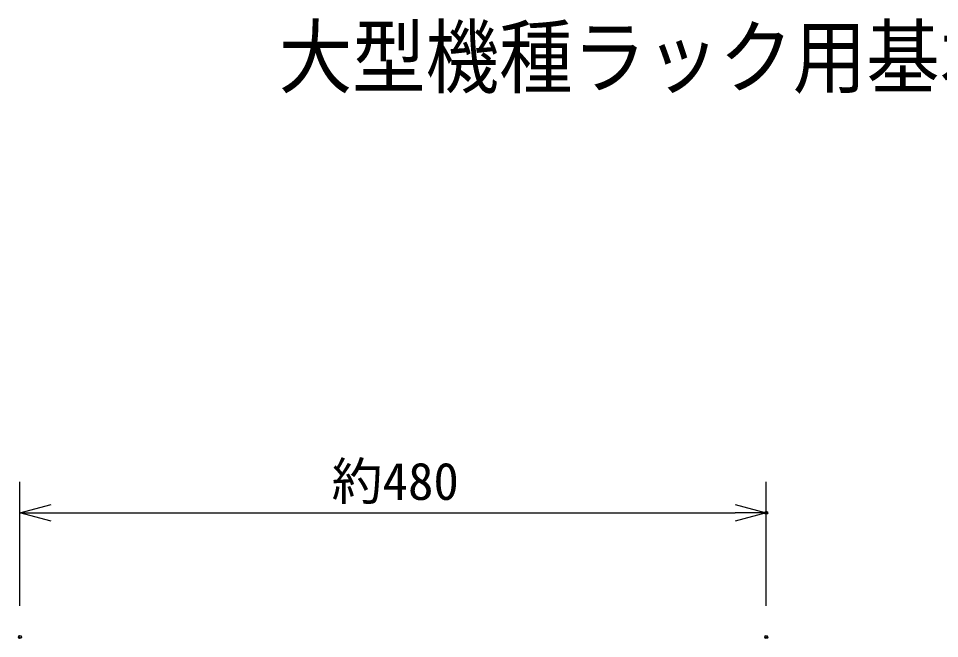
# Model space of a CAD drawing. Units: millimetres, scale not verified. Extents: x -62 to 62, y -116 to 117.
# Drawn here: x -52.2 to 7, y 77.4 to 117.3 of the extents above; entities that cross this region are included whole.
import ezdxf
from ezdxf.enums import TextEntityAlignment as Align

# ---------------------------------------------------------------- set-up
doc = ezdxf.new("R2010")
doc.units = ezdxf.units.MM
doc.header["$LTSCALE"] = 0.392256
doc.header["$PDMODE"] = 32
doc.header["$PDSIZE"] = 0.196
for name, color, linetype in [('0-0_MOJI1', 2, 'Continuous'), ('0-3_WAKU', 3, 'Continuous'), ('0-4_DEFPOINTS', 7, 'Continuous')]:
    doc.layers.add(name, color=color, linetype=linetype)
doc.styles.add('ＭＳ ゴシック', font='')
doc.styles.get('ＭＳ ゴシック').set_extended_font_data('MS Gothic')

# ---------------------------------------------------------------- blocks, each defined once
blk = doc.blocks.new('_OPEN30')
at = {"layer": '0-4_DEFPOINTS'}
blk.add_line((0, 0), (-1, 0), dxfattribs=at)
blk.add_lwpolyline([(-1, 0.2679), (0, 0), (-1, -0.2679)], dxfattribs=at)

msp = doc.modelspace()

# ---------------------------------------------------------------- linework, layer by layer
at = {"layer": '0-3_WAKU'}
for p, q in [((-52.1457, 79.5), (-52.1457, 87.5)), ((-4.1457, 79.5), (-4.1457, 87.5)), ((-50.1457, 85.5), (-6.1457, 85.5))]:
    msp.add_line(p, q, dxfattribs=at)
at = {"layer": '0-4_DEFPOINTS'}
for p in [(-4.1457, 85.5), (-52.1457, 77.5), (-4.1457, 77.5)]:
    msp.add_point(p, dxfattribs=at)

# ---------------------------------------------------------------- block references
at = {"layer": '0-3_WAKU', "xscale": 2, "yscale": 2, "rotation": 180}
msp.add_blockref('_OPEN30', (-52.1457, 85.5), dxfattribs=at)
at = {"layer": '0-3_WAKU', "xscale": 2, "yscale": 2}
msp.add_blockref('_OPEN30', (-4.1457, 85.5), dxfattribs=at)

# ---------------------------------------------------------------- texts
at = {"layer": '0-0_MOJI1', "style": 'ＭＳ ゴシック', "width": 0.9}
msp.add_text('大型機種ラック用基本キャビネット', height=3.848, dxfattribs=at).set_placement((-35.5, 111.7599), align=Align.BOTTOM_LEFT)
at = {"layer": '0-3_WAKU', "style": 'ＭＳ ゴシック'}
msp.add_text('約480', height=2.404, dxfattribs=at).set_placement((-32.0991, 85.6096), align=Align.BOTTOM_LEFT)

doc.saveas('drawing.dxf')
